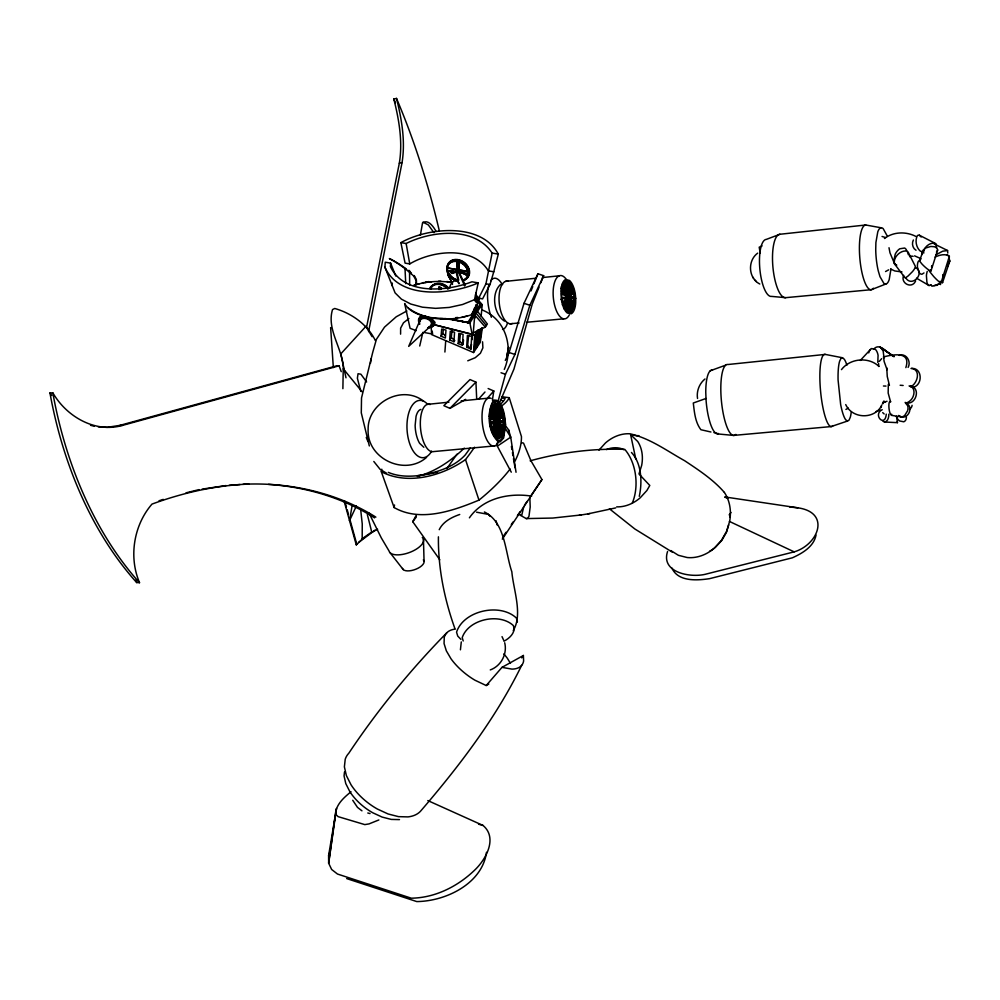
<?xml version="1.0" encoding="UTF-8"?>
<svg xmlns="http://www.w3.org/2000/svg" width="1000" height="1000" viewBox="0 0 1000 1000"><rect width="100%" height="100%" fill="white"/><g stroke="black" fill="none" stroke-linecap="round" stroke-linejoin="round"><path stroke-width="1.5" d="M438.413 536.825C438.05 567.962 444.325 598.9 454.75 628.162M503.137 427L503.15 422.688L497.738 421.438M497.575 420.175L503.475 416.262L504.087 420.637L496.375 421.125L489.45 418.35L504.237 422.587L504.237 426.9L497.475 421.025L490.55 416.3L489.438 416.4L489.775 412.275L490.887 412.175L504.1 428.7L503.462 432.375L502.375 432.488M370.475 363.25L371.112 358.825M457.088 263.463L457.188 262.562A1.812 1.575 40 0 1 459.212 262.863A73.25 62.85 43 0 1 458.65 270.6L457.488 270.487A70.9 62.138 36.3 0 1 457.088 263.463L457.088 262.838M400.588 334.15L400.637 328.113L403.488 322.8L408.9 318.575M457.188 262.562L457.188 262.7A70.925 62.2 36.4 0 0 457.638 270.375M496.188 434.938L496.25 430.337M496.037 415.35L495.363 403.8L496.463 403.688L499 438.425L497.25 437.912L497.238 403.925L496.138 404.038L498.988 405.337L496.475 437.35L495.375 437.45L493.663 435.35L494.475 431.087M565.588 284.05L565.175 281.225L567.85 281.112L569.425 312.387L567.688 311.737L568.612 281.413L570.312 282.863L566.938 311.15L565.962 311.238L569.338 282.962L570.312 282.863M888.85 414.175C888.913 417.137 887.987 421.662 884.438 422.013L882.675 420.938M908.487 254.875L907.2 251.163C900.7 249.65 892.788 257.4 894.538 263.925L904.987 277.8A6.75 1.487 -45.5 0 0 908.225 275.863L912.45 271.637A8.912 1.95 -45.5 0 0 915.175 267.6L915.288 266.25L908.1 252.025M573.975 302.762L574.113 298.913L568.75 297.213M574.475 293.1L568.375 296.7L561.038 299.387L574.475 293.1L574.975 297.075L561.775 297.512L561.575 293.475L575.062 298.825L574.938 302.675L561.625 291.737L562.075 288.1L574.763 304.262L574.025 307.488L562.4 286.65L563.425 283.913L562.45 284.012L572.625 308.8L571.375 310.95L573.587 308.7L563.425 283.913M567 305.812L568.288 292.488M441.075 336.2L441.675 329.05L445.988 330.112L445.363 338.05L441.075 336.2L442.938 333.525L443.338 329.188M878.612 363.55L878.688 366.463M931.75 265.65L931.562 267.188M449.65 339.888L450.275 331.175L454.562 332.238L453.925 341.725L449.65 339.888L451.3 337.5L452.025 329.95M886.263 414.162C885.125 428.237 872.212 414.575 882.237 409.7M458.188 343.55L458.837 333.288L463.1 334.35L462.425 345.375L458.188 343.55L459.65 341.388L460.425 333.625M390.6 263.125L390.4 266.475C403.725 295.512 447.013 291.462 471.912 281.8L478.237 282.863L474.487 299.713L462.525 304.513L449.3 307.425L435.6 308.35L422.425 307.188L410.763 304.037L401.425 299.15L395.087 292.875L384.925 267.188L385.25 262.213L390.6 263.125L395.763 276.025M471.5 344.25L470.875 349L466.662 347.188L467.388 335.35L471.688 336.337L472.45 335.2L471.975 339.725M495.375 437.45L496.1 425.575M470.875 349L471.688 336.337M431.037 325.037L431.662 334.613L473.55 352.55L474.7 334.862L478.1 329.8M523.7 506.938L521.775 515.1L520.487 515.35L519.038 514M886.75 367.762L887.25 376.438L889.438 385.412M444.9 352.038L445.688 341.125M392.125 285.7L392.325 283.075M490.55 416.3L490.887 412.175M881.087 407.537L881.663 405.05M432.85 325.7L435.45 325.062L472.163 334.425L473.263 332.8L474.775 314.962L482.2 304.812L479.15 301.375M476.15 310.975L481 304.6L480.25 304.337L475.375 310.837L479.6 298.012L477.825 298.6L476.725 301.85M480.238 304.413L482.2 304.812L481.15 316.15M409.538 270.45L409.663 285.1M496.512 419.7L497.887 405.45M463.525 339.988L463.075 344.412L459.65 341.388M466.662 347.188L467.612 345.763L468.625 335.9M352.275 504.712L349.538 520.625L350.037 519.975L356.375 542.775M476.912 347.438L477.188 344.888M480.337 328.75L478.875 342.35L479.988 340.662L481.7 327.85M344.5 771.95L344.062 775.95L345.775 783.587L349.85 791.663A38.75 21.463 37.6 0 0 372.762 812.775L382.125 817.075L391.25 819.412L399.487 819.613M890.962 268.988L889.2 279.587A29.337 7.538 85.2 0 1 883.913 283.4L879.987 276.688L878.3 271A27.662 7.113 85.2 0 1 875.725 249.5L875.9 242.537L877.775 231.863A29.325 7.538 85.2 0 1 883.15 228.6L887.013 235.575M456.1 272.1L457.013 270.163L457.85 270.875M906.413 417.137L906.225 418.75A7.6 5.075 63.3 0 1 903.725 421.788L899.663 420.975A6.85 4.575 63.4 0 1 896.425 416.775M439.825 559.788L412.738 521.7L416.275 515.212M447.438 267.962L467.863 271.45L447.438 267.962L447.537 271.9A11.137 8.95 37.1 0 0 457.688 280.8M468.088 272.85L467.6 275.512A11.137 8.95 37.1 0 1 462.85 280.462M351.012 791.75C344.513 797.113 337.212 803.3 335.675 812.025L328.65 863.2L331.65 869.488L337.488 874.038L411.287 898.188C435.438 897.887 458.387 886.112 475.412 869.412C486.3 858.713 497.663 837.775 483.038 825.45L427.812 800.575M335.4 816.112L328.65 863.2L328.6 855.6L336.488 808.525L335.838 813.075M419.25 319.375L420.175 316.75M419.288 319.887L419.4 322.425M482.325 328L480.262 342.362L473.55 352.55M419.7 321.725C420.887 314.812 434.4 319.75 430.938 325.8L408.688 346.362L419.85 320.65M432.388 325.213C433.225 319.137 423.875 315.462 419.588 319.262M434.787 323.55L435 322.137M496.475 437.35L494.762 435.25L499.725 406.262L501.287 409.1L494.062 434.038L492.638 430.637L501.9 410.575L503.062 414.438L492.1 428.938L491 429.038M492.388 400.125L493.812 391L488.137 388.537M368.587 331.562L402.038 162.65C405.538 141.2 401.725 119.275 396.5 98.425L393.825 99.038C399.062 119.875 402.875 141.8 399.325 163.238L366.512 327.587M502.587 431.262L503.013 428.8L497.325 422.225M903.662 275.363C900.163 283.375 912.075 289.413 915.625 280.938M420.375 235.162L422.537 222.875C428.288 218.875 433.425 226.8 435.938 231.112M467.562 315.95L462.025 317.2M877.8 362.45L878.075 355.288A8.825 4.638 84.8 0 0 875.512 349.513L871.65 348.537A10.263 5.387 84.8 0 0 868.737 352.887M566.938 311.15L565.3 309.088L571.025 283.762L572.5 286.462L564.625 307.938L563.65 308.025L571.538 286.55L572.5 286.462M461.287 641.912L460.425 649.812M400.875 242.638C427.95 227.4 481.163 222.1 498.3 254.112L493.775 271.775L488.338 270.863C472.887 245.35 431.95 250.562 409.738 263.925L405.087 263.137L400.875 242.638L406.138 243.512C431.312 230.763 474.663 226.1 492.125 253.088L485.95 283.812L478.688 298.212L475.513 294.288M419.712 346.012L422.863 332.337M573.3 306.5L573.8 304.363L568.325 297.875M504.288 369.438C513.9 347.05 505.6 319.037 481.887 309.862M431.188 327.3C435.763 325.863 435.2 319.762 430.788 318.6L430.712 317.587L443.062 318.6M449.613 288.4C449.925 282.95 455.725 277.175 459.35 283.525M948.962 262.688L947.425 266.475M565.35 305.05L567.413 296.788L566.6 291.125M484.412 511.95C505.45 522.438 505 551.838 511.838 571.788C513.375 589.738 523.013 614.45 513.225 630.638M496 422.575L492.95 434.137L491.538 430.737L496.375 421.125L493.212 415.875M497.9 401.95L505.462 374.25L514.925 354.462L529.85 305.262L543.65 275.675L537.95 273.775L524.012 303.312L509.113 352.512L505.288 360.412M923.713 251.012C924.912 246.125 931.45 241.225 936.25 244.037L936.438 247.562M475.975 304.6L473.95 312.8M816.038 535.087C813.775 546.725 802.337 553.288 792.387 557.8L709.5 578.675C697 580.538 677.95 581.9 671.925 568.05M478.688 298.212L482.587 298.875L490.025 284.513L493.775 271.775M941.125 282.55L949.412 256.225C945.2 253.363 939.325 255.05 935.05 257.05M503.462 432.375L491.163 410.513L492.113 407.325L503.062 433.8L501.887 436.35L492.638 406.188L494.062 404.375L501.275 437.2L499.7 438.275L494.762 403.888L496.463 403.688M942.562 282.538L950 260.5L948.988 259.175M490.375 409.562L491.012 407.438L495.3 418.387M728.7 524.9L726.475 532.275L721.862 540.35L715.65 547.062A33.212 28.1 -56.4 0 1 709.55 551.3M639.275 496.325C642.375 482.113 641.712 463.488 631.462 452.475M905.85 367.625C911.075 351.525 894.525 354.113 883.525 356.9L884.125 361.438L887.062 369.725M497.65 417.15L500.188 409.2L499.15 407.325M931 270.925L937.663 250.012L936.912 248.038L934.4 246.725L930.775 246.462L925.45 248.075L923.35 250.062L919.725 260.45M923.35 250.062L923.763 253.113M328.6 855.6L329.562 852.775M937.663 250.012L936.45 252.138M891.75 414.35C888.962 416.463 887.5 399.45 890.65 401.7M908.112 367.375C911.438 361.763 906.325 352.938 899.525 355.3M883 403.638L883.975 400.925M473.425 312.613L478.275 301.625L474.487 299.713M452.1 282.525L447.638 274.438L452.1 282.525C439.95 280.575 427.262 281.275 415.475 284.875L415.825 284A9.025 7.113 38 0 0 415.85 280.062L413.725 276.087L410.962 273.575A85.25 65.525 39.4 0 0 389.325 258.538A85.25 65.45 35.6 0 1 406.275 268.962M539.062 287.1L532.188 304.25L513.95 369.087L499.225 403.575M540.788 282.825L543.65 275.675M531.025 290.9L532.762 286.613M533.913 283.762L537.95 273.775M473.55 311.087L474.338 309.188M476.5 298.55C476.788 296.388 478.237 300.325 476.488 300.075M475.5 301.475L476.575 300.837L475.712 301.6L475.65 299.188L476.525 298.512M667.575 551.475C660.413 572.95 691.6 578.288 706.625 573.938L794.188 551.862C818.438 544.688 831 512.487 797.862 507.825L724.95 496.962M473.913 311.2L474.45 308.075M947.788 253.062L947.562 250.512L934.2 243.925M456.7 270.675L457.2 270.062A71.65 52.925 42.9 0 0 455.55 270.338M459.113 270.538L458.525 269.225M913.363 240C911.55 243.425 912.562 248.275 916.025 250.25M349.538 520.625L356.375 505.962M474.775 308.562L471.562 314.35L474.775 314.962L485.288 327.137L487.375 323.988L477.362 311.175L474.312 310.65L473.05 312.062M521.688 665.325C495.775 718.312 459.525 765.725 421.25 810.375A50.075 27.438 37.5 0 1 407.962 816.9L398.55 816.65L388.1 813.975L377.362 809.025A44.387 24.375 37.6 0 1 351.037 784.788L346.362 775.55L344.387 766.838L345.225 759.25A50.125 27.487 37.7 0 1 348.75 753.3C377.537 710.125 410.538 669.775 446.863 632.725M569.425 293L572.112 287.938L573.162 291.512L562.775 302.188M562.337 304.837L563.312 304.75L573.075 287.838L574.125 291.413L562.825 303.175L562.013 299.288M466.863 273.425A1.812 1.5 29.8 0 1 466.188 274.613L466.1 274.775A1.812 1.5 29.8 0 0 466.75 273.425M464.225 321.812L468.65 322.713L473.562 314.75M434.025 324.675L474.7 334.862L472.163 334.425L469.875 322.925L474.775 314.962L474.85 318.038M439.225 529.675C443.125 521.6 451.613 517.275 459.725 514.475M521.663 442.7L523.525 443.113L530.988 460.812L541.925 479.55L502.3 539.163M467.788 322.6L472.8 314.625M564.513 301.388L567.413 296.788L564.475 281.575L565.438 281.475L571.75 311.512L568.45 312.475L567.413 296.788L566.087 292.663M882.438 403.75L883.825 402.287L887.025 401.262M879.262 361.413L881.663 358.663M491.763 427.912L496.375 421.125L489.775 412.275M521.737 657.9L523.387 655.475L523.612 661.012A40.663 18.512 37.5 0 1 511.975 669.112L501.987 667.362L486.2 685.525L474.975 680.225A40.163 18.75 37.5 0 1 450.938 658.688L446.337 650.825L444.062 643.562L444.25 637.388A45.362 21.15 37.6 0 1 455.45 629.087M453.925 341.725L454.738 340.538L451.3 337.5M502.55 537.4L506.05 532.263M511.3 524.55L513.05 521.975M517.425 515.55L520.05 511.7M524.438 505.275L527.062 501.425M530.562 496.275L541.938 479.575M881.4 405.975C873.95 419.675 852.163 418.775 845.725 404.588M438.9 289.312A72.812 53.788 33.9 0 1 438.725 287.575L438.85 287.25A1.863 1.338 35.1 0 1 440.838 287.663A74.775 52.162 36.4 0 1 440.975 289.387M440.85 289.587A74.737 52.088 36.4 0 0 440.7 287.863L440.838 287.663M446.887 468.575L453.275 459.438A164.513 4.275 -56.3 0 1 456.975 454.175M477.163 297.8L474.775 300.538L475.225 299.812M476.775 298.025L476.45 300.675M476.188 301.875L477.45 300.05L477.388 296.938L475.863 296.025M476.312 298.35L475.725 299.212M475.475 299.662L477.388 296.938M464.637 285.963L457.65 270.025M448.85 281.975L452.5 281.988M632.312 503.013C639.212 486.675 636.45 462.825 624.763 449.363C592.875 448.338 560.875 452.3 530.138 460.838M375.138 530.087L358.625 542.438M344.312 501.812L356.275 544.85L356.763 544.2M362.663 538.575L362.175 539.212L362.25 523.962L360.812 510.85M431.675 281.775L425.438 282.288M416.375 516.925L412.738 521.7M428.413 282.113L428.825 281.562L425.225 282.562M419.137 283.825L416.45 284.35M415.475 284.875L416.238 283.463A9.025 7.113 38 0 0 416.538 281.55M416.25 284.625L416.662 284.088L413.675 285.275M729.163 514.888L731.05 512.45M410.962 273.575L411.375 273.038A85.25 65.45 35.6 0 0 408.013 270.287M841.475 369.625C850.062 358.263 868.562 356.538 878.962 366.4M458.488 270.725A73.3 62.888 43 0 0 459.113 262.987L459.212 262.863M469.4 517.825C483.1 498.075 509.1 492.612 531.638 496.125M479.575 298.05L478.537 299.288L477.488 299.1M497.312 420.025L501.975 414.538L503.062 414.438M948.6 258.988L949.438 258.012M949.038 262.137L949.762 261.3M487.575 397.975L493.812 391M478.713 398.95L484.988 392.013M598.962 450.125L605.438 442.987A35.737 29.125 -56.1 0 1 629.85 433.775C649.912 438.137 666.975 450.925 684.675 460.737C698.75 470.112 713.213 479.55 724.375 492.425M873.562 349.338C880.025 341.362 888.175 354.812 894.225 356.675L879.65 346.912L893.737 356.287M860.3 360.438L870.462 349.475M458.325 271.562L457.887 270.1M474.012 312.712L471.925 314.538M757.688 253.137C747.412 260.613 748.225 278.163 759.788 284.012M356.275 544.85L364.1 537.35L372.25 531.7M449.938 408.363L475.938 382.137L470 379.562L443.85 405.688L449.938 408.363L465.688 399.375M456.388 271.588A71.85 54.513 47.3 0 1 451.812 273.4L452.188 273.387A71.838 54.538 47.3 0 0 456.75 271.562M453.363 270.863A71.65 52.925 42.9 0 0 450.7 271.637L450.55 271.788A71.675 52.962 42.9 0 1 453.762 270.9M565.438 281.475L563.975 282.95L572.337 310.863M705 378.975C699.325 383.575 696.35 391.238 697.537 398.462M923.975 272.938L922.05 274.212A6.737 3.738 84.3 0 1 919.038 272.362L917.438 267.137A8.213 4.562 84.3 0 1 918.2 261.613L920.875 259.05M464.288 448.137C450.962 460.875 435.4 471.688 417.362 476.438M933.2 285.763L932.113 286.238A5.5 1.9 -87.7 0 1 931.188 285.038M490.688 427.625L490.062 424.8L497.475 421.025L503.475 416.262M430.938 325.8L428.812 326.975M432.062 325.825L429.613 327.175M930.913 284.837L929.112 285.538L916.562 278.212M888.3 384.35L888.175 393.062L890.575 401.812M910.462 386.863C917.425 383.938 921.312 369.963 911.663 368.35M511.275 472.175L497.337 446.163L510.725 437.137L508.55 429.787L504.113 423.85M474.525 447.212A221.788 123.787 -29.8 0 1 465.5 459.6C442.163 475.975 407.688 485.538 381.312 471.712L394.113 507.537C420.175 522.537 453.25 510.788 478.975 500.125A204.675 80.85 -19.9 0 0 510.15 468.988M884.463 238.512C893.312 231.625 906.15 231.35 915.925 236.45M935.962 254.775L942.663 251.213L947.562 250.512M478.237 282.863L478.062 282.975C451 294.762 399.225 300.012 384.925 267.188M914.1 387.025C923.288 383.713 921.875 366.938 911 368.512M712.463 370.138A32.05 8.562 84.6 0 0 705.763 392.425L706.112 400.763A32.05 8.562 84.6 0 0 717.45 433.913L733.538 435.412L831.075 426.587L847.5 421.05L849.062 420.112L850.325 417.113A32.775 6.488 84.7 0 0 851.225 412.262M490.062 424.8L496.375 421.125L489.438 416.4M426.6 457.337C404.8 476.625 366.712 458.562 368.125 429.562C367.5 402.612 402.25 384.237 423.663 401.225A28.6 14.275 86.3 0 1 427.125 403.8M475.975 299.163L476 301.312M937.987 284.275L933.863 285.912M486.2 685.525L488.8 684.05M503.9 641.25C508.688 638.7 513.525 634.675 514.212 628.975L513.375 625.6C499.438 612.475 468.338 619.2 462.212 637.638L463.212 640.975M501.987 667.362L523.387 655.475M406.863 310.963L396.262 316.762L384.5 327.137L376.413 339.312L372.688 352.488L361.525 397.95L361.287 412.85L369.325 445.95M885.55 271.537L888.662 269.837M845.913 409.425L848.312 408.137M569.188 312.413L571.75 311.512M490.275 669.925C501.075 666.012 507.488 653.888 504.7 642.75M377.625 529.263L371.763 532.35A792.7 491.5 44.5 0 0 367.3 514.525M473.263 332.8L485.288 327.137M378.862 819.95L369.025 823.9L364.812 824.613L338.1 816.637L336.225 814.788L335.675 812.025M762.062 245.938L759.2 247.2L760.225 253.162M717.45 433.913L718.438 433.488M467.762 360.8L475.262 357.7L480.412 353.263L482.887 347.837L482.562 341.8M846.925 365.2A30.875 6.1 84.7 0 0 844.287 359.25L842.537 357.762L840.95 358.425L839.625 361.213A32.75 6.475 84.7 0 0 838.075 379.988L840.65 404.487A30.9 6.112 84.7 0 0 845.763 419.825L847.5 421.05M885.888 284L871.312 289.7L785.713 297.663L771.562 296.4A28.625 9.038 84.9 0 1 759.837 268.9A28.625 9.038 84.9 0 1 766.325 239.387L779.938 234.262L865.738 225L881.175 227.787M706.012 398.475L693.288 403.013C694.4 412.125 695.125 422.188 700.913 429.725L710.938 432M710.275 370.763L725.625 365.188M606.425 449.575C612.013 447.212 618.575 446.987 624.087 449.725M475.337 300.125L475.688 299.5M909.55 256.688L910.825 256.262A6.188 4 -45.3 0 1 913.125 256.363M159.025 500.775L163.238 499.387M876.075 411.525L880.438 410.112M98.188 426.838L107.175 427.337L119.85 425.387L336.463 365.887L339.087 365.8L341.25 371.65M136.7 582.587A323.837 214.35 85.7 0 1 49.95 392.938L52.862 392.863C66.463 416.562 95.2 433.387 122.675 425.35L339.087 365.8M491.087 422.5L496.375 421.125M497.475 421.025L490.875 422.738L490.55 418.237M936.762 284.8L938.487 284.375M437.625 472.137C421.65 475.712 403.913 478.963 388.288 472.375M615.688 507.912L587.925 513.875M186.062 492.825L199.1 489.613M899.35 355.412L900.925 355.037M399.325 163.238L402.038 162.65M458.05 272.137L457.275 271.1L456.05 271.55L458.713 283.688M937.387 285.287L934.425 285.487M422.337 282.863L424.4 282.488M520.487 515.35L526.237 518.587L527.762 518.325L528.987 516.188L530.2 506.987L529.862 497.688M526.237 518.587L552.825 518.05L581.213 514.95M579.212 515.288L589.963 513.55M202.087 489.137L226.1 485.55M417.725 475.662C434.675 473.188 453.237 467.863 465.15 455.05A217.925 121.6 -29.8 0 0 470.238 447.95M427.65 327.812C445.087 323.338 414.487 308.663 419.812 324.175M428.263 328.1C447.375 323.5 413.062 306.988 419.288 323.925M505.55 281.375L536.25 278.2M542.388 277.562L559.275 275.812M842.537 357.762L825.288 354.412L727.975 364.513A35.625 9.213 84.6 0 0 721.65 403.175A35.625 9.213 84.6 0 0 735.85 434.4M565.175 281.225L566.15 281.125L570.163 312.325M567.85 281.112L566.875 281.212L567.25 292.125M427.575 404.35L448.95 402.163M461.175 400.913L488.663 398.113M562.4 286.65L561.425 286.75L567.413 296.788L568.062 302.475M492.638 406.188L491.538 406.3L492.962 404.487L495.763 418.1M573.162 291.512L574.125 291.413M568.375 296.7L561.962 294.212M500.188 409.2L501.287 409.1M490.05 410.625L491.163 410.513M568.737 296.863L574.975 297.075M574.113 298.913L575.062 298.825M504.087 420.637L503 420.75L502.388 416.375M503.15 422.688L504.237 422.587M573.8 304.363L574.763 304.262M564.325 309.175L565.3 309.088M572.625 308.8L573.587 308.7M503.013 428.8L504.1 428.7M491.538 430.737L492.638 430.637M503.062 433.8L501.975 433.9L497.625 423.963M493.663 435.35L494.762 435.25M501.275 437.2L500.175 437.3L497.413 425.538M497.25 437.912L496.15 438.013L499 438.425M509.9 323.812L519.1 322.962M526.775 322.25L563.562 318.837M494.75 445.913L433.75 451.562A23.863 9.988 84.2 0 1 420.475 427.537A23.863 9.988 84.2 0 1 430.2 404.538M229.188 485.325L239.988 484.525M243.075 484.288C289.237 482.038 336.5 492.45 375.863 517.125M248.875 484.087C215.725 485.312 183.088 492.688 152 504.087C133.713 525.163 128.55 556.987 139.537 582.675L136.725 582.55L135.787 580.112M502.6 284.438L500.425 284.525C490.925 293.488 493.675 314.075 504.45 321.1M440.3 318.637L445.487 318.562L469.875 322.925L450.337 318.988M119.85 425.387L122.675 425.35M901.988 271.962L894.788 270.95L890.662 269.05M438.612 281.212L440.913 281.238M885.987 386.075L883.438 386M882.887 402.225L885.025 402.3M884.438 422.013L897.425 422.65L897.362 421.65M900.163 385.25L903.138 385.475M501.712 396.75L509.225 397.688L521.45 436.562A206.213 81.9 -20.1 0 1 514.987 461.112M446.712 281.512L452.3 282.262A14.562 11.675 36.4 0 0 452.512 284.438M476.538 512.188L488.425 514.4L490.1 516.35M476.525 298.038L476.875 300.062M476.225 298.612L476.225 301M789.725 507L797.862 507.825M268.5 484.375C305.85 486.85 342.887 497.738 374.575 517.875M947.113 254.688L948.8 256.025M921.338 251.337L920.413 251.213C916.162 247.675 914.737 240.238 917.487 235.438L919.25 235.15L935.325 243.4M891.175 415.3L900.725 416.825A6.5 4.438 -64.2 0 0 904.7 415.45L907.562 410.85A7.75 5.288 -64.2 0 0 907.638 405.737L906.038 403.562M492.125 253.088L498.3 254.112M485.95 283.812L490.025 284.513M456.662 270.912L458.688 271.262L465.275 285.075M457.188 271.938L447.3 270.5L457.025 272.162M458.738 272.2L467.962 273.775L458.562 272.425M478.062 298.312L475.562 295.15M475.525 301.15L478.275 301.625M475.538 295.863L477.3 297.925M473.025 312.538L476.075 313.075L486.337 325.562M467.875 322.575L469.875 322.925M422.95 222.175L428.312 224.913L433.95 232.688M457.7 281.163A11.562 9.287 37.1 0 1 447.15 271.925L447.413 266.925A11.137 8.95 37.1 0 1 457.325 261.562A11.137 8.95 37.1 0 1 467.525 270.525L467.912 273.087M635.763 458.85L630.612 434.663L639.188 436.25L637.85 435.475M424.513 332.55L432.587 334.075L432.225 331.1M502.388 397.962L505.125 398.488L504.725 399.275A221.112 32.862 -11.4 0 1 500.3 404.35M914.575 255.85L920.725 258.562M450.062 318.762L455.138 319.962M713.962 432.6L716.95 433.188M450.262 318.988L468.65 322.713M460.15 320.975L465.213 322.025M424.2 316.012L427.9 316.925M909.075 385.938C916.413 387.113 914.575 397.488 909.912 400.913A9.762 7.05 -63.2 0 1 906.15 402.938M367.788 813L370.037 813.562M450.4 318.788L454.7 319.875M416.287 330.662L410.087 328.325L404.65 303.538C409.875 312.712 421.012 315.587 430.613 317.712L430.962 320.688M90.525 425.288L94.338 426.287M910.4 386.012C921.712 387.962 915.337 406.838 905.113 402.413M478.55 824.188L483.038 825.45M896.762 265.15L894.538 263.925M882.062 236.462L885.462 237.525M500.475 400.087L503.363 401.012M346.675 878.575L416.775 901.575C445.825 901.275 482.275 883.675 486.488 852.3M524.012 303.312L529.85 305.262M509.113 352.512L514.925 354.462M501.025 372.762L505.462 374.25M905.5 403.225C914.488 405.513 908.35 420.538 900.288 416.362M465.4 274.3L466.05 274.55L465.4 274.3A72.175 61.188 30 0 1 461.587 272.638M900.725 416.825L898.637 415.45M466.188 274.613L465.962 274.725A72.213 61.212 30 0 1 460.875 272.475M724.975 497.188L727.688 498.4M883.525 356.9L884.425 357.775M729.4 521.425L794.188 551.862M672.45 552.238L634.85 528.987L609.412 508.8M630.612 434.663L637.75 441.512A36.463 29.575 -56.3 0 1 641.663 465.438L638.975 473.975L649.788 485.462L646.888 490.513L640.225 497.788A35.8 29.225 -56.3 0 1 616.7 506.863M386.575 473.225L380.062 469.275L373.812 461.475M670.8 550.55L678.4 555.3L687.15 557.525A38.112 32.188 -56.4 0 0 714.175 548.288L721.312 540.562L726.612 531.287L729.688 521.112A43.05 36.3 -56.4 0 0 724.375 492.425M423.825 447.275L419.65 443.338A19.438 8.213 84.2 0 1 415.138 425.425L416.062 416.325A18.663 7.875 84.2 0 1 420.887 409.412M361.95 810.825L357.488 807.387L352.738 800.288M915.475 267.525C925.612 272.7 912.362 287.712 906 278.263M408.375 308.113C426.037 321.025 450.588 321.463 470.838 314.988C473 314.137 474.963 312.175 474.487 309.675M919.25 235.15L921.15 237.013M562.9 293.488L567.413 296.788L561.1 288.2M497.238 403.925L498.988 405.337M940.163 281.3L942.463 282.8A8.35 1.025 47.1 0 0 942.312 281.9M884.163 413.95L882.7 412.625M457.238 271.512L456.775 270.712M467.612 345.763L471.025 348.775M442.938 333.525L445.238 335.562M568.5 297.787L571.788 300.775M939 283.3L940.562 284.562L940.238 283.825M460.9 639.362L457.738 636.075L456.55 632.15C463.575 610.475 500.188 602.562 516.413 618.075L517.388 622.05M479.125 301.5L482.2 304.812M479.137 302.475L481 304.6M881.087 347.825L883.175 351.188L883.763 355.812M752.775 277.175L753.575 278.175M755.125 280.15L756.25 281.562M390.163 552.812L403.212 569.575M362.188 391.925L343.237 368.762L342.887 388.675M414.137 275.55L415.45 277.488M375.375 340.625C367.663 324.575 351.388 313.15 334.738 308.475L332.537 309.562C326.262 329.825 343.088 348.85 343.4 369.075M50 392.925L51.75 395.513M504.175 426.587L510.725 437.137L516.038 472.275M510.462 663.35L507.35 658.275A40.012 18.625 37.6 0 0 503.837 653.913M372.113 336.7L365.913 326.325L340.788 353.9L346 377.812M366.625 381.987L360.9 374.212L358.038 373.725L357.375 378.237L360.812 391.425M500.375 428.7L501.7 431.225M570.237 302.188L572.35 306.225M502.025 636.638L503.575 640.013M369.025 513.1L381.287 537.863L389.062 551.013A18.188 7.95 -19.7 0 0 410.613 552.05A18.188 7.95 -19.7 0 0 422.287 537.487M366.262 437.488L367.95 441.463M894.175 262.825L889.975 252.8L889 247.738M563.312 304.75L564.625 307.938M942.875 274.562L943.2 276.275M415.925 278.5L416.262 279.525A9.025 7.113 38 0 1 416.475 280.55M465.513 459.6L478.975 500.125M492.013 407.775L493.475 412.225M563.45 284.425L565.212 289.925M501.2 411.962L501.975 414.538M897.425 422.65L896.587 416.312M569.788 305.287L570.588 308.113M344.812 501.188L346.425 506.962M347.225 509.862L348.425 514.2M921.8 252.3L922.35 254.45M496.062 520.75L497.075 524.913M568.425 301.238L570.788 311.6M457.325 273.85L458.65 279.7M491.163 424.688L492.1 428.938M409.738 263.925L406.138 243.512M508.55 429.787L509.075 432.825M511.4 446.5L511.925 449.538M512.438 452.575L512.962 455.613M513.475 458.65L515.037 467.775M494.113 406.863L494.562 409.712M497.125 426.875L496.562 422.562L497.9 438.525M573.513 293.188L574.012 297.162M333.338 367.525L330.625 327.562M438.85 287.25L438.913 287.962A72.75 53.775 33.9 0 0 439.1 289.7M497.075 443.088L497.337 446.163M405 268.463L405.737 283.675M475.938 382.137L476.688 398.913M423.45 539.25L424.05 561.025M785.713 297.663A31.825 9.812 84.9 0 1 772.913 267.05A31.825 9.812 84.9 0 1 779.938 234.262M873.4 288.225A32.475 8.6 85.2 0 1 860.275 262.525A32.475 8.6 85.2 0 1 865.738 225M507.55 322.912A26.188 10.075 81 0 1 502.562 329.462M491.35 317.275A25.838 9.938 81 0 1 487.537 295.625A26.188 10.075 81 0 1 488.95 284.675M501.45 283.163A25.825 9.938 81 0 0 495.625 278.275A26.188 10.075 81 0 0 490.662 280.887M139.5 582.725A324.15 214.15 85.7 0 1 52.825 392.875M396.5 98.413A303.837 101.287 77.2 0 1 439.375 231.025M393.825 99.012A303.712 101.75 77.1 0 1 395.45 102.837M423.312 559.888A11.4 5.1 -19.8 0 1 416.037 569.15A11.4 5.1 -19.8 0 1 402.5 568.413M509.212 397.7A225.075 33.462 -11.4 0 1 501.55 406.037M381.337 471.7A205.5 84.312 -16.5 0 1 381.788 469.212M394.137 507.525A203.375 87.375 -16.6 0 1 394.538 504.975M498.837 441.287A24.15 9.312 84.3 0 1 482.987 427.725A24.15 9.312 84.3 0 1 491.125 398.325M493.612 400.15A24.15 9.312 84.3 0 1 495.2 402.2M423.663 401.238A28.988 14.475 86.3 0 0 408.125 415.363A28.6 14.275 86.3 0 0 417.4 455.737A29 14.475 86.3 0 0 431.65 451.138M832.938 425.588A36.275 7.5 84.7 0 1 820.812 393.587A36.275 7.5 84.7 0 1 825.288 354.412M729.712 514.412A37.513 31.7 -56.4 0 1 729.762 517.388M912.113 405.312A9.3 6.012 59.2 0 1 909.412 409.125M457.837 317.5A72.112 36.212 -1.1 0 1 455.725 317.613M438.713 287.45A1.863 1.338 35.1 0 1 440.7 287.863M430.387 287.913A11.938 9.463 36.7 0 1 447.85 288.975M430.025 287.663A12.363 9.812 36.7 0 1 448.125 288.762M430.312 289.075A11.812 9.375 36.7 0 1 437.9 283.312A11.812 9.375 36.7 0 1 448.612 287.875M430.7 289.25A11.375 9.025 36.7 0 1 438 283.688M440.75 283.85A11.375 9.025 36.7 0 1 448.338 288.087M459.4 270.45A71.325 57.7 29.6 0 0 458.738 270.25L458.812 270.125A71.338 57.725 29.5 0 1 460.15 270.538M461.4 271.112A71.325 57.7 29.6 0 1 462.725 271.575M461.475 270.975A71.338 57.725 29.5 0 1 462.812 271.425M459.7 271.737A72.175 61.188 30 0 1 459.075 271.425M459.625 271.863A72.213 61.212 30 0 1 459 271.55M451.7 273.438A1.812 1.35 45 0 1 450.7 271.637M455.425 270.538A71.675 52.962 42.9 0 1 457.1 270.225M457.088 262.688A1.812 1.575 40 0 1 459.113 262.987M458.512 280.512A12.088 9.712 37.1 0 1 447.675 264.587A12.088 9.712 37.1 0 1 465.45 263.387A12.088 9.712 37.1 0 1 464.113 280.138M446.725 269.275A11.562 9.287 37.1 0 1 455.438 261A11.562 9.287 37.1 0 1 467.6 269.587A11.562 9.287 37.1 0 1 463.062 280.812M447.45 268.163A11.662 9.375 37.1 0 1 456.238 259.812A11.662 9.375 37.1 0 1 468.5 268.475A11.662 9.375 37.1 0 1 463.913 279.788M458.512 280.15A11.662 9.375 37.1 0 1 447.875 270.837M512.4 323.512A21.488 9.637 84 0 1 499.275 303.387A21.488 9.637 84 0 1 508.062 281.2M569.3 314.925A21.775 9.175 84.2 0 1 556.812 311.613A21.775 9.175 84.2 0 1 554.462 282.688A21.775 9.175 84.2 0 1 566.438 279.625M920.188 260.45A7.95 1.225 42.6 0 0 919.963 261.488L921.663 263.675A7.588 1.163 42.6 0 0 927.312 268.925L929.75 270.587A7.95 1.225 42.6 0 0 930.738 269.862M896.2 265.188A7.975 5.1 -67.8 0 1 893.775 260.963L895.225 254.175A10.675 6.812 -67.8 0 1 899.725 248.8L904.6 248.025A7.975 5.1 -67.9 0 1 906.6 250.413M929.075 270.575A9.65 1.188 47.1 0 0 929.762 271.688L933.662 276.475A8.675 1.062 47.1 0 0 938.337 281.112L941 282.85A9.65 1.188 47.1 0 0 940.825 281.812M927.25 271.363A9.738 3.95 -89.1 0 0 926.413 275.675L926.912 282.262A7.85 3.188 -89.1 0 0 929.112 285.538M575.75 298.4L575.712 302.787A17.075 7.15 84.3 0 1 571.087 313.825L567.25 313A17.8 7.45 84.3 0 1 561.35 299.538L560.925 290.5A17.075 7.15 84.3 0 1 565.662 279.5L569.513 280.475A17.8 7.45 84.3 0 1 575.288 293.9L575.75 298.4M505.55 424.375L503.675 437.925L500.238 441.812L498.162 441.688C488.075 431.975 486.65 413.5 492.9 401.287L494.812 400.1L496.887 400.337C504 405.863 504.762 416.05 505.55 424.375M504.963 424.05L504.237 433.125A18.925 7.25 84.3 0 1 498.013 440.163L494.137 436.138A19.725 7.55 84.3 0 1 489.837 417.925L490.6 408.713A18.925 7.25 84.3 0 1 496.938 401.938L500.775 406.1A19.737 7.55 84.3 0 1 504.963 424.05M475.387 336.163L474.375 349.15L475.5 347.438L476.962 333.812L475.387 336.163M477.85 332.475L476.388 346.1L477.987 343.688L479.45 330.075L477.85 332.475M508.65 347.413L506.737 356.463L508.65 347.413M475.863 296.363L475.763 292.75L475.863 296.363"/></g></svg>
